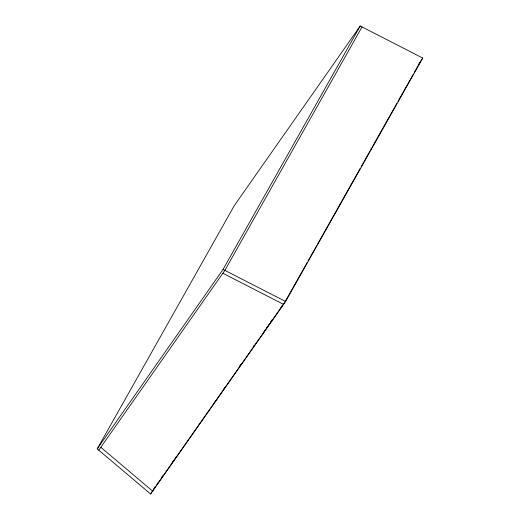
<?xml version="1.0" encoding="UTF-8"?>
<svg xmlns="http://www.w3.org/2000/svg" width="520" height="520" viewBox="0 0 520 520"><rect width="100%" height="100%" fill="white"/><g stroke="black" fill="none" stroke-linecap="round" stroke-linejoin="round"><path stroke-width="0.78" d="M97.234 448.864L234.403 205.439L360.217 26L422.767 58.065L285.597 301.49L150.618 494L97.234 448.864L223.054 269.432L360.217 26M362.037 26.936L224.874 270.361L98.794 450.184M150.618 494L151.814 491.875M155.441 486.154L152.646 491.107L100.815 447.291M157.267 484.172L158.067 482.755M172.068 463.073L173.661 460.239M175.103 458.738L176.3 456.612M215.046 401.778L215.748 400.53M223.503 389.591L224.556 387.719M263.536 332.618L264.732 330.493M266.578 328.283L267.774 326.157M268.606 325.39L269.399 323.973M271.642 321.055L272.441 319.637M280.923 307.814L282.328 305.325M286.553 299.091L283.569 304.382L222.846 273.253M286.761 298.721L289.153 294.476M289.347 294.138L291.74 289.894M291.947 289.523L293.332 287.06M293.54 286.695L295.932 282.445M296.127 282.106L298.519 277.862M298.727 277.492L302.107 271.492M302.315 271.128L305.298 265.831M305.5 265.467L307.288 262.288M308.087 260.877L310.479 256.627M310.687 256.262L311.486 254.852M311.675 254.508L316.667 245.648M317.467 244.238L318.26 242.821M318.454 242.476L320.846 238.225M321.055 237.868L323.447 233.623M323.642 233.272L326.034 229.028M326.235 228.664L327.626 226.194M327.834 225.836L332.813 216.996M333.015 216.639L335.406 212.388M335.601 212.043L337.006 209.56M337.2 209.209L339.593 204.964M339.794 204.607L342.186 200.363M342.381 200.011L344.779 195.761M344.975 195.41L346.372 192.933M346.574 192.576L348.966 188.331M349.161 187.98L351.559 183.729M351.754 183.378L354.146 179.133M354.348 178.776L355.147 177.359M355.342 177.008L358.339 171.697M358.534 171.347L360.328 168.161M361.127 166.744L364.513 160.732M364.715 160.375L369.7 151.535M370.494 150.118L373.887 144.099M374.082 143.748L376.48 139.503M376.682 139.145L379.074 134.894M379.269 134.55L380.666 132.067M380.861 131.722L383.253 127.472M383.461 127.114L385.853 122.863M386.048 122.519L388.44 118.274M388.642 117.91L390.032 115.447M390.24 115.083L395.219 106.242M395.421 105.878L396.812 103.415M398.008 101.29L399.412 98.8M399.607 98.462L401.999 94.218M402.2 93.847L404.593 89.603M404.788 89.258L407.179 85.013M407.387 84.65L408.772 82.186M408.98 81.816L411.372 77.571M411.567 77.233L413.368 74.035M414.167 72.618L417.547 66.618M417.755 66.248L420.738 60.957M421.142 60.379L422.767 58.065M418.815 64.038L419.75 62.706M161.824 477.068L162.754 475.741M239.817 365.833L240.747 364.5M253.331 346.56L254.261 345.235M270.569 321.978L271.967 319.982M153.634 489.359L155.5 486.7M156.364 485.466L284.557 302.633M223.054 269.432L285.597 301.49"/></g></svg>
